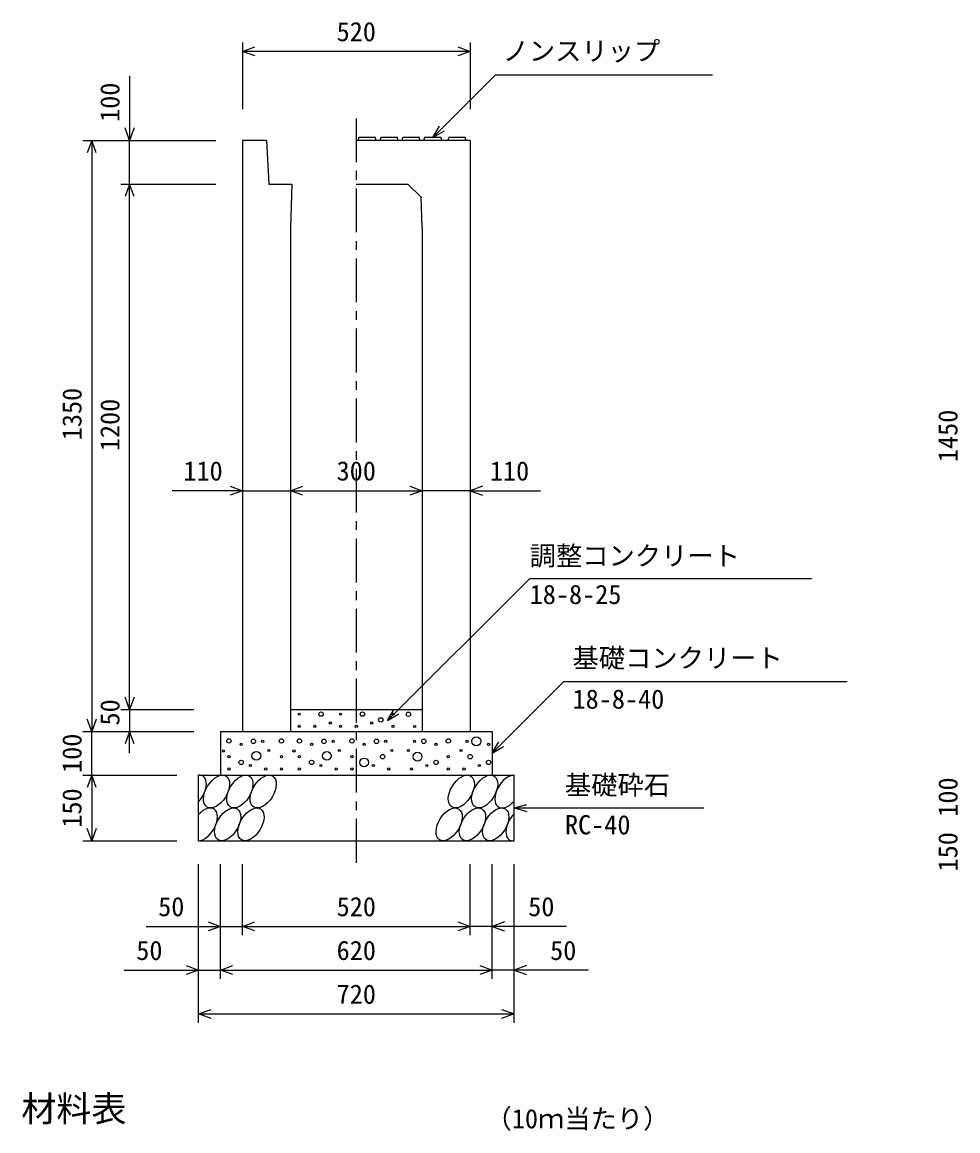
# Model space of a CAD drawing. Units: millimetres, scale not verified. Extents: x -16800 to 16800, y -5940 to 5940.
# Drawn here: x 5819 to 7955, y -2581 to -49 of the extents above; entities that cross this region are included whole.
import ezdxf
from ezdxf.enums import TextEntityAlignment as Align

# ---------------------------------------------------------------- set-up
doc = ezdxf.new("R2010")
doc.units = ezdxf.units.MM
doc.header["$LTSCALE"] = 20
doc.linetypes.add('CHAIN1', pattern=[8, 5, -1, 1, -1])
for name, color, linetype, lineweight in [('0-0_DIM', 7, 'Continuous', 25), ('0-2_HATCH', 6, 'Continuous', 25), ('0-5_OUTLINE', 3, 'Continuous', 25), ('0-6_TXT', 7, 'Continuous', 25)]:
    doc.layers.add(name, color=color, linetype=linetype, lineweight=lineweight)
doc.styles.add('ＭＳ ゴシック', font='')
doc.styles.get('ＭＳ ゴシック').set_extended_font_data('MS Gothic')

msp = doc.modelspace()

# ---------------------------------------------------------------- linework, layer by layer
at = {"layer": '0-0_DIM'}
for p, q in [((6321.78, -95.58), (6321.78, -247.32)), ((6841.78, -95.58), (6841.78, -247.32)), ((6841.78, -115.58), (6321.78, -115.58)), ((6064.25, -171.63), (6064.25, -318.79)), ((6756.78, -312.29), (6899, -170.08)), ((7395.29, -170.08), (6899, -170.08)), ((6756.78, -312.29), (6771.78, -286.31)), ((6756.78, -312.29), (6782.76, -297.29)), ((5957.58, -318.79), (6260.91, -318.79)), ((5977.58, -318.79), (5977.58, -1668.79)), ((6064.25, -418.79), (6064.25, -318.79)), ((6044.25, -418.79), (6260.91, -418.79)), ((6064.25, -1618.79), (6064.25, -418.79)), ((6321.78, -1119.08), (6161.01, -1119.08)), ((6321.78, -1119.08), (6431.78, -1119.08)), ((6431.78, -1119.08), (6731.78, -1119.08)), ((6841.78, -1119.08), (6731.78, -1119.08)), ((6841.78, -1119.08), (7002.55, -1119.08)), ((7055.44, -1555.14), (6891.78, -1718.79)), ((7055.44, -1555.14), (7702.31, -1555.14)), ((6044.25, -1618.79), (6210.91, -1618.79)), ((6064.25, -1618.79), (6064.25, -1668.79)), ((6653.1, -1643.79), (6668.1, -1617.81)), ((6653.1, -1643.79), (6679.08, -1628.79)), ((5957.58, -1668.79), (6210.91, -1668.79)), ((5977.58, -1768.79), (5977.58, -1668.79)), ((6064.25, -1718.79), (6064.25, -1668.79)), ((6891.78, -1718.79), (6906.78, -1692.81)), ((6891.78, -1718.79), (6917.76, -1703.79)), ((5957.58, -1768.79), (6171.78, -1768.79)), ((5977.58, -1768.79), (5977.58, -1918.79)), ((6941.78, -1843.79), (6970.76, -1836.02)), ((6941.78, -1843.79), (7375.1, -1843.79)), ((6941.78, -1843.79), (6970.76, -1851.55)), ((5957.58, -1918.79), (6171.78, -1918.79)), ((6221.78, -2334.3), (6221.78, -1971.96)), ((6271.78, -2234.3), (6271.78, -1971.96)), ((6321.78, -2134.3), (6321.78, -1971.96)), ((6841.78, -2134.3), (6841.78, -1971.96)), ((6891.78, -2234.3), (6891.78, -1971.96)), ((6941.78, -2334.3), (6941.78, -1971.96)), ((6101.78, -2114.3), (6321.78, -2114.3)), ((6321.78, -2114.3), (6841.78, -2114.3)), ((7061.78, -2114.3), (6841.78, -2114.3)), ((6051.78, -2214.3), (6271.78, -2214.3)), ((6271.78, -2214.3), (6891.78, -2214.3)), ((7111.78, -2214.3), (6891.78, -2214.3)), ((6221.78, -2314.3), (6941.78, -2314.3))]:
    msp.add_line(p, q, dxfattribs=at)
at = {"layer": '0-0_DIM', "linetype": 'CHAIN1'}
msp.add_line((6581.78, -268.79), (6581.78, -1968.79), dxfattribs=at)
at = {"layer": '0-0_DIM'}
for points in [[(6350.01, -125.84), (6321.82, -115.58), (6350.01, -105.32)], [(6813.63, -105.32), (6841.82, -115.58), (6813.63, -125.84)], [(6074.51, -290.6), (6064.25, -318.79), (6053.99, -290.6)], [(5987.84, -346.98), (5977.58, -318.79), (5967.32, -346.98)], [(6074.51, -446.98), (6064.25, -418.79), (6053.99, -446.98)], [(6293.59, -1108.82), (6321.78, -1119.08), (6293.59, -1129.34)], [(6459.97, -1129.34), (6431.78, -1119.08), (6459.97, -1108.82)], [(6703.59, -1108.82), (6731.78, -1119.08), (6703.59, -1129.34)], [(6869.97, -1108.82), (6841.78, -1119.08), (6869.97, -1129.34)], [(6653.1, -1643.79), (6977.57, -1319.33), (7621.12, -1319.33)], [(6074.51, -1590.6), (6064.25, -1618.79), (6053.99, -1590.6)], [(5987.84, -1640.6), (5977.58, -1668.79), (5967.32, -1640.6)], [(6074.51, -1696.98), (6064.25, -1668.79), (6053.99, -1696.98)], [(5987.84, -1796.98), (5977.58, -1768.79), (5967.32, -1796.98)], [(5987.84, -1890.6), (5977.58, -1918.79), (5967.32, -1890.6)], [(6243.59, -2104.04), (6271.78, -2114.3), (6243.59, -2124.56)], [(6349.97, -2124.56), (6321.78, -2114.3), (6349.97, -2104.04)], [(6813.59, -2104.04), (6841.78, -2114.3), (6813.59, -2124.56)], [(6919.97, -2104.04), (6891.78, -2114.3), (6919.97, -2124.56)], [(6193.59, -2204.04), (6221.78, -2214.3), (6193.59, -2224.56)], [(6299.97, -2224.56), (6271.78, -2214.3), (6299.97, -2204.04)], [(6863.59, -2204.04), (6891.78, -2214.3), (6863.59, -2224.56)], [(6969.97, -2204.04), (6941.78, -2214.3), (6969.97, -2224.56)], [(6249.97, -2324.56), (6221.78, -2314.3), (6249.97, -2304.04)], [(6913.59, -2304.04), (6941.78, -2314.3), (6913.59, -2324.56)]]:
    msp.add_lwpolyline(points, dxfattribs=at)
at = {"layer": '0-2_HATCH'}
for p, q in [((6586.78, -318.79), (6587.78, -312.29)), ((6625.78, -312.29), (6587.78, -312.29)), ((6626.78, -318.79), (6625.78, -312.29)), ((6636.78, -318.79), (6637.78, -312.29)), ((6675.78, -312.29), (6637.78, -312.29)), ((6676.78, -318.79), (6675.78, -312.29)), ((6686.78, -318.79), (6687.78, -312.29)), ((6725.78, -312.29), (6687.78, -312.29)), ((6726.78, -318.79), (6725.78, -312.29)), ((6736.78, -318.79), (6737.78, -312.29)), ((6775.78, -312.29), (6737.78, -312.29)), ((6776.78, -318.79), (6775.78, -312.29)), ((6791.78, -318.79), (6792.78, -312.29)), ((6830.78, -312.29), (6792.78, -312.29)), ((6831.78, -318.79), (6830.78, -312.29))]:
    msp.add_line(p, q, dxfattribs=at)
for centre, radius in [((6451.28, -1629.48), 2.5), ((6501.18, -1629.48), 5), ((6545.75, -1629.48), 2.5), ((6595.66, -1629.48), 5), ((6637.71, -1642.61), 5), ((6665.75, -1629.48), 2.5), ((6700.92, -1629.76), 5), ((6451.28, -1657.49), 2.5), ((6487.17, -1657.49), 2.5), ((6522.21, -1649.61), 2.5), ((6545.75, -1657.49), 2.5), ((6581.64, -1657.49), 2.5), ((6616.69, -1649.61), 2.5), ((6665.75, -1657.49), 2.5), ((6714.94, -1657.77), 2.5), ((6290.85, -1690.74), 5), ((6318.89, -1698.61), 2.5), ((6346.92, -1691.61), 5), ((6367.95, -1691.61), 2.5), ((6410.85, -1690.74), 5), ((6451.75, -1690.74), 5), ((6479.79, -1698.61), 2.5), ((6507.82, -1691.61), 5), ((6528.86, -1691.61), 2.5), ((6571.75, -1690.74), 5), ((6599.79, -1698.61), 2.5), ((6627.82, -1691.61), 5), ((6648.86, -1691.61), 2.5), ((6714.71, -1691.61), 2.5), ((6735.74, -1691.61), 5), ((6763.78, -1698.61), 2.5), ((6791.82, -1690.74), 5), ((6834.71, -1691.61), 2.5), ((6855.74, -1691.61), 10), ((6883.78, -1698.61), 2.5), ((6278.43, -1713.53), 2.5), ((6353.46, -1724.62), 10), ((6381.97, -1712.62), 2.5), ((6439.33, -1713.53), 2.5), ((6514.36, -1724.62), 10), ((6542.87, -1712.62), 2.5), ((6641.84, -1726.63), 5), ((6662.87, -1712.62), 2.5), ((6700.69, -1712.62), 2.5), ((6721.72, -1726.63), 10), ((6820.69, -1712.62), 2.5), ((6841.72, -1726.63), 5), ((6290.85, -1726.63), 2.5), ((6318.89, -1739.76), 5), ((6339.91, -1746.76), 2.5), ((6410.85, -1726.63), 2.5), ((6451.75, -1726.63), 2.5), ((6479.79, -1739.76), 5), ((6500.82, -1746.76), 2.5), ((6571.75, -1726.63), 2.5), ((6599.79, -1739.76), 10), ((6620.82, -1746.76), 2.5), ((6742.75, -1746.76), 2.5), ((6763.78, -1739.76), 5), ((6791.82, -1726.63), 2.5), ((6862.75, -1746.76), 2.5), ((6883.78, -1739.76), 5), ((6290.85, -1754.64), 2.5), ((6374.96, -1754.64), 2.5), ((6410.85, -1754.64), 2.5), ((6451.75, -1754.64), 2.5), ((6535.86, -1754.64), 2.5), ((6571.75, -1754.64), 2.5), ((6655.86, -1754.64), 2.5), ((6707.7, -1754.64), 2.5), ((6791.82, -1754.64), 2.5), ((6827.7, -1754.64), 2.5)]:
    msp.add_circle(centre, radius, dxfattribs=at)
for centre, start_param, end_param in [((6209.42, -1806.3), 4.385593, 6.6745444), ((6927.92, -1806.3), 0.3357715, 4.4411806), ((6234.74, -1881.29), 3.5111464, 7.548991), ((6953.25, -1881.29), 1.2110787, 3.5658734)]:
    msp.add_ellipse(centre, major_axis=(21.81, 35.31), ratio=0.5792, start_param=start_param, end_param=end_param, dxfattribs=at)
for centre in [(6262.63, -1806.3), (6315.84, -1806.3), (6369.04, -1806.3), (6821.51, -1806.3), (6874.72, -1806.3), (6287.95, -1881.29), (6341.16, -1881.29), (6793.62, -1881.29), (6846.83, -1881.29), (6900.04, -1881.29)]:
    msp.add_ellipse(centre, major_axis=(21.81, 35.31), ratio=0.5792, dxfattribs=at)
at = {"layer": '0-5_OUTLINE'}
for p, q in [((6321.78, -318.79), (6321.78, -1668.79)), ((6376.78, -318.79), (6321.78, -318.79)), ((6376.78, -318.79), (6381.78, -418.79)), ((6841.78, -318.79), (6581.78, -318.79)), ((6841.78, -318.79), (6841.78, -1668.79)), ((6381.78, -418.79), (6434.28, -418.79)), ((6434.28, -418.79), (6431.78, -518.79)), ((6581.78, -418.79), (6699.28, -418.79)), ((6699.28, -418.79), (6730.03, -448.79)), ((6731.78, -518.79), (6730.03, -448.79)), ((6431.78, -518.79), (6431.78, -1668.79)), ((6731.78, -518.79), (6731.78, -1668.79)), ((6431.78, -1618.79), (6731.78, -1618.79)), ((6271.78, -1668.79), (6271.78, -1768.79)), ((6271.78, -1668.79), (6891.78, -1668.79)), ((6321.78, -1668.79), (6431.78, -1668.79)), ((6731.78, -1668.79), (6841.78, -1668.79)), ((6891.78, -1668.79), (6891.78, -1768.79)), ((6221.78, -1918.79), (6221.78, -1768.79)), ((6221.78, -1768.79), (6941.78, -1768.79)), ((6941.78, -1918.79), (6941.78, -1768.79)), ((6221.78, -1918.79), (6941.78, -1918.79))]:
    msp.add_line(p, q, dxfattribs=at)

# ---------------------------------------------------------------- texts
at = {"layer": '0-0_DIM', "style": 'ＭＳ ゴシック'}
for s, p in [('520', (6536.78, -105.58)), ('ノンスリップ', (6915.71, -149.9)), ('110', (6186.86, -1109.08)), ('300', (6536.71, -1109.08)), ('110', (6886.7, -1109.08)), ('調整コンクリート', (6977.57, -1302.9)), ('18-8-25', (6977.57, -1391.18)), ('基礎コンクリート', (7075.44, -1536.4)), ('18-8-40', (7075.44, -1630.22)), ('基礎砕石', (7058.1, -1826.62)), ('RC-40', (7058.1, -1917.31)), ('50', (6129.34, -2104.3)), ('520', (6536.78, -2104.3)), ('50', (6974.22, -2104.3)), ('50', (6079.34, -2204.3)), ('620', (6536.78, -2204.3)), ('50', (7024.22, -2204.3)), ('720', (6536.78, -2304.3))]:
    msp.add_text(s, height=43.99, dxfattribs=at).set_placement(p, align=Align.BOTTOM_LEFT)
for s, p in [('100', (6054.25, -276.7)), ('1350', (5967.58, -1003.79)), ('1200', (6054.25, -1028.79)), ('1450', (7967.58, -1053.79)), ('50', (6054.25, -1655.46)), ('100', (5967.58, -1763.79)), ('100', (7967.58, -1863.79)), ('150', (5967.58, -1888.79)), ('150', (7967.58, -1988.79))]:
    msp.add_text(s, height=43.99, rotation=90, dxfattribs=at).set_placement(p, align=Align.BOTTOM_LEFT)
at = {"layer": '0-6_TXT', "style": 'ＭＳ ゴシック'}
for s, height, p in [('材料表', 58.65, (5816.78, -2577.75)), ('（10ｍ当たり）', 43.99, (6876.78, -2588.75))]:
    msp.add_text(s, height=height, dxfattribs=at).set_placement(p, align=Align.BOTTOM_LEFT)

doc.saveas('drawing.dxf')
